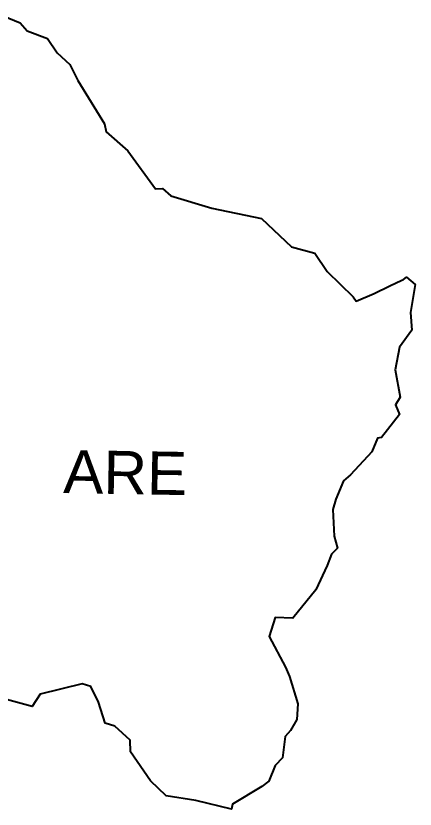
# Model space of a CAD drawing. Header units: metres. Extents: x 304953 to 310129, y 1935542 to 1940685.
# Drawn here: x 307541 to 310129, y 1935542 to 1940685 of the extents above; entities that cross this region are included whole.
import ezdxf

# ---------------------------------------------------------------- set-up
doc = ezdxf.new("R2010")
doc.units = ezdxf.units.M
doc.layers.add('VILLAGE NAME', color=250, linetype='Continuous')
doc.styles.get("Standard").update_dxf_attribs({"font": 'simplex.shx'})

msp = doc.modelspace()

# ---------------------------------------------------------------- linework, layer by layer
at = {"color": 6, "flags": 128}
msp.add_lwpolyline([(307458.8, 1940684.6), (307569.6, 1940639.4), (307613.6, 1940586.6), (307746, 1940538.7), (307808.2, 1940445.8), (307890.8, 1940368.6), (307943, 1940266), (308115.8, 1939984.4), (308126.9, 1939931.8), (308266.5, 1939810.1), (308445.5, 1939564.2), (308490.4, 1939566.1), (308544.8, 1939518.9), (308810.5, 1939438.4), (309132.1, 1939370.6), (309327.2, 1939188.1), (309479.5, 1939146.2), (309558.5, 1939026.3), (309728.1, 1938862.1), (309745.5, 1938835.9), (309863.1, 1938885.6), (309964, 1938934), (310042.1, 1938971.4), (310052.6, 1938976.5), (310072.4, 1938991.1), (310128.6, 1938942.6), (310098.1, 1938760.7), (310108.2, 1938646.9), (310028.2, 1938537.2), (309998.2, 1938389.9), (310032.6, 1938213.1), (310001, 1938163.6), (310027.4, 1938099.2), (309910.8, 1937950.9), (309885.6, 1937946.8), (309847.6, 1937858.5), (309709.9, 1937708.7), (309663.7, 1937670.8), (309613.9, 1937550.8), (309596, 1937483.6), (309603.4, 1937310.4), (309625.5, 1937234), (309587.3, 1937194.5), (309558.5, 1937121.6), (309484.7, 1936963.2), (309335, 1936779.6), (309220.8, 1936784.7), (309181.8, 1936660.9), (309288.4, 1936462.2), (309313.5, 1936400.8), (309369.1, 1936224.2), (309361.5, 1936123.5), (309320.5, 1936051.7), (309285.4, 1936013), (309269.7, 1935873.4), (309222.5, 1935824), (309180, 1935723.7), (309134.9, 1935688.4), (308945.4, 1935574), (308938.3, 1935541.8), (308708.2, 1935598.7), (308514.2, 1935627.9), (308412.8, 1935724.8), (308283.8, 1935914.1), (308281.3, 1935989.3), (308183.4, 1936079.3), (308120.5, 1936100.2), (308075.5, 1936235.3), (308025.8, 1936336.9), (307969.7, 1936354.6), (307697.9, 1936288.2), (307647.5, 1936206.8), (307360, 1936284.3)], dxfattribs=at)

# ---------------------------------------------------------------- texts
at = {"layer": 'VILLAGE NAME', "insert": (307851, 1937870.4), "char_height": 279.599, "attachment_point": 1, "rotation": 359.0535}
msp.add_mtext_dynamic_manual_height_columns('{\\fArial|b0|i0|c0|p34;ARE}', width=921.736, gutter_width=1398, heights=[0], dxfattribs=at)

doc.saveas('drawing.dxf')
